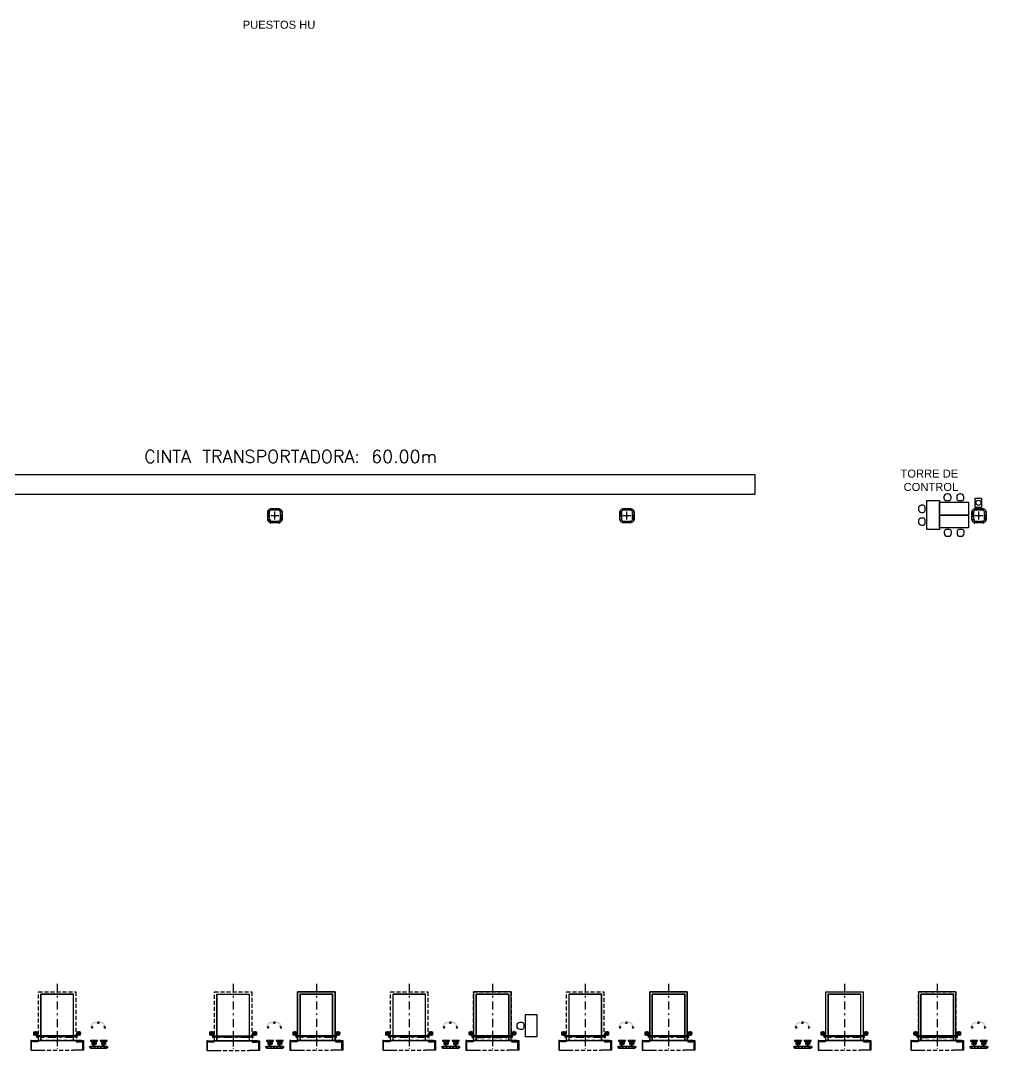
# Model space of a CAD drawing. Header units: millimetres. Extents: x 64 to 660, y 33 to 427.
# Drawn here: x 441.6 to 502.1, y 281.4 to 345.7 of the extents above; entities that cross this region are included whole.
import ezdxf

# ---------------------------------------------------------------- set-up
doc = ezdxf.new("R2010")
doc.units = ezdxf.units.MM
for name, pattern in [('CENTER2', [1.125, 0.75, -0.125, 0.125, -0.125]), ('CONTIN', [0]), ('DASHDOT', [1, 0.5, -0.25, 0, -0.25]), ('HIDDEN', [0.375, 0.25, -0.125]), ('PL-EE01-PR-BaseN1-2-r7$0$DASHDOT', [1, 0.5, -0.25, 0, -0.25])]:
    doc.linetypes.add(name, pattern=pattern)
for name, color, linetype in [('-GNBA-IS-PLUV', 40, 'Continuous'), ('A-CARP-DEFENSAS', 37, 'Continuous'), ('A-EJES', 1, 'CENTER2'), ('A-ESTR-MET', 7, 'Continuous'), ('A-PISO-HT', 251, 'Continuous'), ('A-VARIOS', 7, 'CONTIN'), ('Equipamientos OCASA', 10, 'Continuous')]:
    doc.layers.add(name, color=color, linetype=linetype)
doc.layers.add('_Líneas medias_', color=250, linetype='Continuous', lineweight=30)
doc.layers.get('-GNBA-IS-PLUV').off()
doc.styles.get("Standard").update_dxf_attribs({"font": 'txt.shx'})

# ---------------------------------------------------------------- blocks, each defined once
blk = doc.blocks.new('DOCK-T1-204x290-01-PL')
at = {"color": 253, "linetype": 'DASHDOT'}
for p, q in [((0, -1.02), (0, 1.02)), ((-3.35, 0), (0.5, 0))]:
    blk.add_line(p, q, dxfattribs=at)
at = {"color": 37, "linetype": 'ByBlock'}
blk.add_line((0.2, -1.02), (0.2, 1.02), dxfattribs=at)
at = {"color": 0, "linetype": 'ByBlock'}
blk.add_lwpolyline([(0.2, 1.17), (-2.85, 1.17), (-2.85, -1.17), (0.2, -1.17), (0.2, -1.02), (-2.7, -1.02), (-2.7, 1.02), (0.2, 1.02)], close=True, dxfattribs=at)
blk = doc.blocks.new('DEFENSA-03-PUNTUAL-PL')
blk.add_hatch(color=253).paths.add_polyline_path([(0.1, 0.1), (0.1, -0.1), (-0.1, -0.1), (-0.1, 0.1)])
at = {"true_color": 0xf3e03b}
h = blk.add_hatch(color=53, dxfattribs=at)
h.dxf.hatch_style = 1
edge = h.paths.add_edge_path()
edge.add_arc((0, 0), 0.05, 0, 360)
at = {"linetype": 'HIDDEN', "ltscale": 0.2}
for p, q in [((-0.15, 0), (0.15, 0)), ((0, -0.15), (0, 0.15))]:
    blk.add_line(p, q, dxfattribs=at)
blk.add_lwpolyline([(0.1, 0.1), (0.1, -0.1), (-0.1, -0.1), (-0.1, 0.1)], close=True)
for centre, radius in [((-0.075, 0.075), 0.0104), ((0, 0), 0.05), ((0.075, 0.075), 0.0104), ((-0.075, -0.075), 0.0104), ((0.075, -0.075), 0.0104)]:
    blk.add_circle(centre, radius)
blk = doc.blocks.new('P-260-CON-ABRIGO-02-PL')
for p, q in [((0, 1.6), (0, -1.6)), ((0.6, 1.6), (0.6, 1)), ((-0.296828, -1.2), (-0.296828, 1.20002)), ((-0.251828, 1.20002), (-0.251828, -1.2)), ((0.6, -1.6), (0.6, -1))]:
    blk.add_line(p, q)
at = {"linetype": 'HIDDEN'}
blk.add_line((0.6, 1), (0.6, -1), dxfattribs=at)
at = {"linetype": 'DASHDOT', "ltscale": 0.5}
blk.add_line((-0.5, 0), (0.5, 0), dxfattribs=at)
for points in [[(0, 1.65), (0.6, 1.65), (0.6, 1.6), (0, 1.6)], [(0, 1.52), (0, 1.2), (0.08, 1.2), (0.08, 1.52)], [(-0.2, 1.26), (-0.31, 1.26), (-0.31, 1.2), (-0.296828, 1.2), (-0.296828, 1.222302), (-0.251828, 1.222302), (-0.251828, 1.2), (-0.2, 1.2)], [(-0.2, -1.26), (-0.31, -1.26), (-0.31, -1.2), (-0.296828, -1.2), (-0.296828, -1.222302), (-0.251828, -1.222302), (-0.251828, -1.2), (-0.2, -1.2)], [(0, -1.52), (0, -1.2), (0.08, -1.2), (0.08, -1.52)], [(0, -1.65), (0.6, -1.65), (0.6, -1.6), (0, -1.6)]]:
    blk.add_lwpolyline(points, close=True)
for points in [[(-0.296828, -1.03), (-2.9, -1.03), (-2.9, 1.03), (-0.296828, 1.03)], [(-0.296828, -1.02), (-2.89, -1.02), (-2.89, 1.02), (-0.296828, 1.02)], [(-0.251828, 1.03), (0, 1.03), (0, -1.03), (-0.251828, -1.03)], [(-0.251828, 1.02), (-0.01, 1.02), (-0.01, -1.02), (-0.251828, -1.02)]]:
    blk.add_lwpolyline(points)
blk = doc.blocks.new('*U95')
at = {"true_color": 0xf3e03b}
h = blk.add_hatch(color=53, dxfattribs=at)
h.dxf.hatch_style = 1
edge = h.paths.add_edge_path()
edge.add_line((1, 0.05), (0, 0.05))
edge.add_arc((0, 0), 0.05, 90, 270)
edge.add_line((0, -0.05), (1, -0.05))
edge.add_arc((1, 0), 0.05, 270, 450)
at = {"color": 253, "linetype": 'DASHDOT', "ltscale": 0.2}
for p, q in [((1.1, 0), (-0.1, 0)), ((0, 0.1), (0, -0.1)), ((1, 0.1), (1, -0.1))]:
    blk.add_line(p, q, dxfattribs=at)
blk.add_lwpolyline([(1, 0.05), (0, 0.05, 1), (0, -0.05), (1, -0.05, 1), (1, 0.05)], format="xyb")
at = {"color": 251, "linetype": 'HIDDEN', "ltscale": 0.1}
for centre in [(0, 0), (1, 0)]:
    blk.add_circle(centre, 0.05, dxfattribs=at)
blk = doc.blocks.new('Sección caño Ostrillón ø152')
at = {"layer": 'A-PISO-HT', "linetype": 'ByBlock', "true_color": 0xffffff}
h = blk.add_hatch(color=7, dxfattribs=at)
h.dxf.hatch_style = 1
h.paths.add_polyline_path([(0, 76, 0.414214), (-76, 0), (0, 0)])
h.paths.add_polyline_path([(0, 76), (0, 0), (76, 0, 0.414214)])
h.paths.add_polyline_path([(76, 0), (0, 0), (0, -76, 0.414214)])
h.paths.add_polyline_path([(0, 0), (-76, 0, 0.414214), (0, -76)])
blk = doc.blocks.new('Grampa omega')
at = {"true_color": 0x000000}
h = blk.add_hatch(color=18, dxfattribs=at)
h.dxf.hatch_style = 1
h.paths.add_polyline_path([(-105, 2), (-100, 2), (-100, 0), (-105, 0)])
h.paths.add_polyline_path([(-100, 2), (-95, 2), (-95, 0), (-100, 0)])
h = blk.add_hatch(color=18, dxfattribs=at)
h.dxf.hatch_style = 1
h.paths.add_polyline_path([(105, 2), (100, 2), (100, 0), (105, 0)])
h.paths.add_polyline_path([(100, 2), (95, 2), (95, 0), (100, 0)])
h = blk.add_hatch(color=18, dxfattribs=at)
h.dxf.hatch_style = 1
h.paths.add_polyline_path([(95, 2), (100, 2), (100, 0), (95, 0)])
h.paths.add_polyline_path([(100, 2), (105, 2), (105, 0), (100, 0)])
at = {"color": 18, "true_color": 0x000000}
for p, q in [((-105, 2), (-105, 0)), ((-95, 2), (-95, 0)), ((95, 2), (95, 0)), ((95, 2), (95, 0)), ((105, 2), (105, 0)), ((105, 2), (105, 0))]:
    blk.add_line(p, q, dxfattribs=at)
blk.add_lwpolyline([(111, 2), (86, 2, -0.397276), (83, 5, 0.943456), (-83, 5, -0.397276), (-86, 2), (-111, 2), (-111, 0), (-86, 0, 0.397276), (-81, 5, -0.943456), (81, 5, 0.397276), (86, 0), (111, 0)], format="xyb", close=True, dxfattribs=at)
at = {"layer": 'A-EJES', "color": 18, "true_color": 0x000000}
for p, q in [((-100, 8), (-100, -5)), ((100, 8), (100, -5)), ((100, 8), (100, -5))]:
    blk.add_line(p, q, dxfattribs=at)
blk = doc.blocks.new('A$C9df5349c')
at = {"layer": 'A-VARIOS', "true_color": 0x000000}
h = blk.add_hatch(color=18, dxfattribs=at)
h.dxf.hatch_style = 1
h.paths.add_polyline_path([(-0.4, 0), (-0.404, 0), (-0.404, -0.003), (-0.4, -0.003)])
h.paths.add_polyline_path([(-0.396, 0), (-0.4, 0), (-0.4, -0.003), (-0.396, -0.003)])
h = blk.add_hatch(color=18, dxfattribs=at)
h.dxf.hatch_style = 1
h.paths.add_polyline_path([(-0.15, 0), (-0.154, 0), (-0.154, -0.003), (-0.15, -0.003)])
h.paths.add_polyline_path([(-0.146, 0), (-0.15, 0), (-0.15, -0.003), (-0.146, -0.003)])
h = blk.add_hatch(color=18, dxfattribs=at)
h.dxf.hatch_style = 1
h.paths.add_polyline_path([(0.109, 0), (0.105, 0), (0.105, -0.003), (0.109, -0.003)])
h.paths.add_polyline_path([(0.113, 0), (0.109, 0), (0.109, -0.003), (0.113, -0.003)])
h = blk.add_hatch(color=18, dxfattribs=at)
h.dxf.hatch_style = 1
h.paths.add_polyline_path([(0.359, 0), (0.355, 0), (0.355, -0.003), (0.359, -0.003)])
h.paths.add_polyline_path([(0.363, 0), (0.359, 0), (0.359, -0.003), (0.363, -0.003)])
at = {"layer": 'A-ESTR-MET', "color": 18, "true_color": 0x000000}
for p, q in [((-0.521, -0.003), (-0.083, -0.003)), ((-0.393, -0.215), (-0.393, -0.044)), ((-0.207, -0.215), (-0.207, -0.044)), ((0.083, -0.003), (0.521, -0.003)), ((0.207, -0.215), (0.207, -0.044)), ((0.393, -0.215), (0.393, -0.044))]:
    blk.add_line(p, q, dxfattribs=at)
for points in [[(-0.521, -0.044), (-0.083, -0.044), (-0.083, 0), (-0.521, 0)], [(0.083, -0.044), (0.521, -0.044), (0.521, 0), (0.083, 0)]]:
    blk.add_lwpolyline(points, close=True, dxfattribs=at)
for points in [[(-0.434, -0.044), (-0.434, -0.215), (-0.39, -0.215), (-0.39, -0.044)], [(-0.166, -0.044), (-0.166, -0.215), (-0.21, -0.215), (-0.21, -0.044)], [(0.166, -0.044), (0.166, -0.215), (0.21, -0.215), (0.21, -0.044)], [(0.434, -0.044), (0.434, -0.215), (0.39, -0.215), (0.39, -0.044)]]:
    blk.add_lwpolyline(points, dxfattribs=at)
at = {"layer": 'A-VARIOS', "color": 18, "true_color": 0x000000}
for p, q in [((-0.404, -0.003), (-0.404, 0)), ((-0.4, -0.013), (-0.4, 0.01)), ((-0.396, -0.003), (-0.396, 0)), ((-0.154, -0.003), (-0.154, 0)), ((-0.15, -0.013), (-0.15, 0.01)), ((-0.146, -0.003), (-0.146, 0)), ((0.105, -0.003), (0.105, 0)), ((0.109, -0.013), (0.109, 0.01)), ((0.113, -0.003), (0.113, 0)), ((0.355, -0.003), (0.355, 0)), ((0.359, -0.013), (0.359, 0.01)), ((0.363, -0.003), (0.363, 0)), ((-0.406, -0.189), (-0.394, -0.189)), ((-0.405, -0.204), (-0.395, -0.204)), ((-0.395, -0.204), (-0.405, -0.204)), ((-0.405, -0.211), (-0.395, -0.211)), ((-0.395, -0.211), (-0.405, -0.211)), ((-0.404, -0.19), (-0.404, -0.194)), ((-0.404, -0.194), (-0.404, -0.198)), ((-0.404, -0.205), (-0.404, -0.21)), ((-0.404, -0.205), (-0.404, -0.21)), ((-0.404, -0.219), (-0.396, -0.219)), ((-0.403, -0.194), (-0.403, -0.22)), ((-0.4, -0.188), (-0.4, -0.224)), ((-0.4, -0.191), (-0.4, -0.227)), ((-0.397, -0.194), (-0.397, -0.22)), ((-0.396, -0.19), (-0.396, -0.194)), ((-0.396, -0.194), (-0.396, -0.198)), ((-0.396, -0.205), (-0.396, -0.21)), ((-0.396, -0.205), (-0.396, -0.21)), ((-0.206, -0.189), (-0.194, -0.189)), ((-0.205, -0.194), (-0.205, -0.198)), ((-0.205, -0.204), (-0.195, -0.204)), ((-0.205, -0.211), (-0.195, -0.211)), ((-0.204, -0.19), (-0.204, -0.194)), ((-0.204, -0.205), (-0.204, -0.21)), ((-0.204, -0.219), (-0.196, -0.219)), ((-0.203, -0.194), (-0.203, -0.22)), ((-0.2, -0.188), (-0.2, -0.224)), ((-0.2, -0.189), (-0.2, -0.203)), ((-0.197, -0.194), (-0.197, -0.22)), ((-0.196, -0.19), (-0.196, -0.194)), ((-0.196, -0.205), (-0.196, -0.21)), ((0.194, -0.189), (0.206, -0.189)), ((0.195, -0.204), (0.205, -0.204)), ((0.205, -0.204), (0.195, -0.204)), ((0.195, -0.211), (0.205, -0.211)), ((0.205, -0.211), (0.195, -0.211)), ((0.196, -0.19), (0.196, -0.194)), ((0.196, -0.194), (0.196, -0.198)), ((0.196, -0.205), (0.196, -0.21)), ((0.196, -0.205), (0.196, -0.21)), ((0.196, -0.219), (0.204, -0.219)), ((0.197, -0.194), (0.197, -0.22)), ((0.2, -0.188), (0.2, -0.224)), ((0.2, -0.191), (0.2, -0.227)), ((0.203, -0.194), (0.203, -0.22)), ((0.204, -0.19), (0.204, -0.194)), ((0.204, -0.194), (0.204, -0.198)), ((0.204, -0.205), (0.204, -0.21)), ((0.204, -0.205), (0.204, -0.21)), ((0.394, -0.189), (0.406, -0.189)), ((0.395, -0.204), (0.405, -0.204)), ((0.395, -0.211), (0.405, -0.211)), ((0.396, -0.19), (0.396, -0.194)), ((0.396, -0.205), (0.396, -0.21)), ((0.396, -0.219), (0.404, -0.219)), ((0.397, -0.194), (0.397, -0.22)), ((0.4, -0.188), (0.4, -0.224)), ((0.4, -0.189), (0.4, -0.203)), ((0.403, -0.194), (0.403, -0.22)), ((0.404, -0.19), (0.404, -0.194)), ((0.404, -0.205), (0.404, -0.21))]:
    blk.add_line(p, q, dxfattribs=at)
for points in [[(-0.392, -0.19), (-0.392, -0.194), (-0.408, -0.194), (-0.408, -0.19, -0.535897), (-0.404, -0.19, -0.269335), (-0.396, -0.19, -0.535897)], [(-0.393, -0.21, -0.535897), (-0.396, -0.21, -0.269335), (-0.404, -0.21, -0.535897), (-0.407, -0.21), (-0.407, -0.205, -0.535897), (-0.404, -0.205, -0.269335), (-0.396, -0.205, -0.535897), (-0.393, -0.205)], [(-0.407, -0.21, 0.535897), (-0.404, -0.21, 0.269335), (-0.396, -0.21, 0.535897), (-0.393, -0.21), (-0.393, -0.205, 0.535897), (-0.396, -0.205, 0.269335), (-0.404, -0.205, 0.535897), (-0.407, -0.205)], [(-0.192, -0.19), (-0.192, -0.194), (-0.208, -0.194), (-0.208, -0.19, -0.535897), (-0.204, -0.19, -0.269335), (-0.196, -0.19, -0.535897)], [(-0.193, -0.21, -0.535897), (-0.196, -0.21, -0.269335), (-0.204, -0.21, -0.535897), (-0.207, -0.21), (-0.207, -0.205, -0.535897), (-0.204, -0.205, -0.269335), (-0.196, -0.205, -0.535897), (-0.193, -0.205)], [(0.208, -0.19), (0.208, -0.194), (0.192, -0.194), (0.192, -0.19, -0.535897), (0.196, -0.19, -0.269335), (0.204, -0.19, -0.535897)], [(0.207, -0.21, -0.535897), (0.204, -0.21, -0.269335), (0.196, -0.21, -0.535897), (0.193, -0.21), (0.193, -0.205, -0.535897), (0.196, -0.205, -0.269335), (0.204, -0.205, -0.535897), (0.207, -0.205)], [(0.193, -0.21, 0.535897), (0.196, -0.21, 0.269335), (0.204, -0.21, 0.535897), (0.207, -0.21), (0.207, -0.205, 0.535897), (0.204, -0.205, 0.269335), (0.196, -0.205, 0.535897), (0.193, -0.205)], [(0.408, -0.19), (0.408, -0.194), (0.392, -0.194), (0.392, -0.19, -0.535897), (0.396, -0.19, -0.269335), (0.404, -0.19, -0.535897)], [(0.407, -0.21, -0.535897), (0.404, -0.21, -0.269335), (0.396, -0.21, -0.535897), (0.393, -0.21), (0.393, -0.205, -0.535897), (0.396, -0.205, -0.269335), (0.404, -0.205, -0.535897), (0.407, -0.205)]]:
    blk.add_lwpolyline(points, format="xyb", close=True, dxfattribs=at)
for points in [[(-0.393, -0.204), (-0.407, -0.204), (-0.407, -0.203), (-0.393, -0.203)], [(-0.407, -0.204), (-0.393, -0.204), (-0.393, -0.203), (-0.407, -0.203)], [(-0.193, -0.204), (-0.207, -0.204), (-0.207, -0.203), (-0.193, -0.203)], [(0.207, -0.204), (0.193, -0.204), (0.193, -0.203), (0.207, -0.203)], [(0.193, -0.204), (0.207, -0.204), (0.207, -0.203), (0.193, -0.203)], [(0.407, -0.204), (0.393, -0.204), (0.393, -0.203), (0.407, -0.203)]]:
    blk.add_lwpolyline(points, close=True, dxfattribs=at)
for points in [[(-0.404, -0.194), (-0.404, -0.219), (-0.403, -0.22), (-0.397, -0.22), (-0.396, -0.219), (-0.396, -0.194)], [(-0.204, -0.194), (-0.204, -0.219), (-0.203, -0.22), (-0.197, -0.22), (-0.196, -0.219), (-0.196, -0.194)], [(0.196, -0.194), (0.196, -0.219), (0.197, -0.22), (0.203, -0.22), (0.204, -0.219), (0.204, -0.194)], [(0.396, -0.194), (0.396, -0.219), (0.397, -0.22), (0.403, -0.22), (0.404, -0.219), (0.404, -0.194)]]:
    blk.add_lwpolyline(points, dxfattribs=at)
at = {"layer": '-GNBA-IS-PLUV', "color": 1, "xscale": 0.001, "yscale": 0.001, "zscale": 0.001, "rotation": 90}
for p in [(-0.3, -0.2), (0.3, -0.2)]:
    blk.add_blockref('Sección caño Ostrillón ø152', p, dxfattribs=at)
at = {"layer": 'A-ESTR-MET', "xscale": 0.001, "yscale": 0.001, "zscale": 0.001}
for p in [(-0.3, -0.2), (0.3, -0.2)]:
    blk.add_blockref('Grampa omega', p, dxfattribs=at)
at = {"layer": 'A-ESTR-MET', "xscale": -0.001, "yscale": 0.001, "zscale": 0.001, "rotation": 180}
for p in [(-0.3, -0.2), (0.3, -0.2)]:
    blk.add_blockref('Grampa omega', p, dxfattribs=at)

msp = doc.modelspace()

# ---------------------------------------------------------------- hatches: boundary and pattern name
h = msp.add_hatch(color=41)
h.dxf.hatch_style = 1
edge = h.paths.add_edge_path()
edge.add_line((446.826, 282.751), (446.826, 282.926))
edge.add_arc((446.676, 282.926), 0.15, 0, 90)
edge.add_line((446.676, 283.076), (446.276, 283.076))
edge.add_arc((446.276, 282.926), 0.15, 90, 180)
edge.add_line((446.126, 282.926), (446.126, 282.751))
edge.add_line((446.126, 282.751), (446.026, 282.751))
edge.add_line((446.026, 282.751), (446.026, 282.926))
edge.add_arc((446.276, 282.926), 0.25, 90, 180, ccw=False)
edge.add_line((446.276, 283.176), (446.676, 283.176))
edge.add_arc((446.676, 282.926), 0.25, 0, 90, ccw=False)
edge.add_line((446.926, 282.926), (446.926, 282.751))
edge.add_line((446.926, 282.751), (446.826, 282.751))
h = msp.add_hatch(color=41)
h.dxf.hatch_style = 1
edge = h.paths.add_edge_path()
edge.add_line((457.826, 282.751), (457.826, 282.926))
edge.add_arc((457.676, 282.926), 0.15, 0, 90)
edge.add_line((457.676, 283.076), (457.276, 283.076))
edge.add_arc((457.276, 282.926), 0.15, 90, 180)
edge.add_line((457.126, 282.926), (457.126, 282.751))
edge.add_line((457.126, 282.751), (457.026, 282.751))
edge.add_line((457.026, 282.751), (457.026, 282.926))
edge.add_arc((457.276, 282.926), 0.25, 90, 180, ccw=False)
edge.add_line((457.276, 283.176), (457.676, 283.176))
edge.add_arc((457.676, 282.926), 0.25, 0, 90, ccw=False)
edge.add_line((457.926, 282.926), (457.926, 282.751))
edge.add_line((457.926, 282.751), (457.826, 282.751))
h = msp.add_hatch(color=41)
h.dxf.hatch_style = 1
edge = h.paths.add_edge_path()
edge.add_line((468.826, 282.751), (468.826, 282.926))
edge.add_arc((468.676, 282.926), 0.15, 0, 90)
edge.add_line((468.676, 283.076), (468.276, 283.076))
edge.add_arc((468.276, 282.926), 0.15, 90, 180)
edge.add_line((468.126, 282.926), (468.126, 282.751))
edge.add_line((468.126, 282.751), (468.026, 282.751))
edge.add_line((468.026, 282.751), (468.026, 282.926))
edge.add_arc((468.276, 282.926), 0.25, 90, 180, ccw=False)
edge.add_line((468.276, 283.176), (468.676, 283.176))
edge.add_arc((468.676, 282.926), 0.25, 0, 90, ccw=False)
edge.add_line((468.926, 282.926), (468.926, 282.751))
edge.add_line((468.926, 282.751), (468.826, 282.751))
h = msp.add_hatch(color=41)
h.dxf.hatch_style = 1
edge = h.paths.add_edge_path()
edge.add_line((479.826, 282.751), (479.826, 282.926))
edge.add_arc((479.676, 282.926), 0.15, 0, 90)
edge.add_line((479.676, 283.076), (479.276, 283.076))
edge.add_arc((479.276, 282.926), 0.15, 90, 180)
edge.add_line((479.126, 282.926), (479.126, 282.751))
edge.add_line((479.126, 282.751), (479.026, 282.751))
edge.add_line((479.026, 282.751), (479.026, 282.926))
edge.add_arc((479.276, 282.926), 0.25, 90, 180, ccw=False)
edge.add_line((479.276, 283.176), (479.676, 283.176))
edge.add_arc((479.676, 282.926), 0.25, 0, 90, ccw=False)
edge.add_line((479.926, 282.926), (479.926, 282.751))
edge.add_line((479.926, 282.751), (479.826, 282.751))
h = msp.add_hatch(color=41)
h.dxf.hatch_style = 1
edge = h.paths.add_edge_path()
edge.add_line((490.826, 282.751), (490.826, 282.926))
edge.add_arc((490.676, 282.926), 0.15, 0, 90)
edge.add_line((490.676, 283.076), (490.276, 283.076))
edge.add_arc((490.276, 282.926), 0.15, 90, 180)
edge.add_line((490.126, 282.926), (490.126, 282.751))
edge.add_line((490.126, 282.751), (490.026, 282.751))
edge.add_line((490.026, 282.751), (490.026, 282.926))
edge.add_arc((490.276, 282.926), 0.25, 90, 180, ccw=False)
edge.add_line((490.276, 283.176), (490.676, 283.176))
edge.add_arc((490.676, 282.926), 0.25, 0, 90, ccw=False)
edge.add_line((490.926, 282.926), (490.926, 282.751))
edge.add_line((490.926, 282.751), (490.826, 282.751))
h = msp.add_hatch(color=41)
h.dxf.hatch_style = 1
edge = h.paths.add_edge_path()
edge.add_line((501.826, 282.751), (501.826, 282.926))
edge.add_arc((501.676, 282.926), 0.15, 0, 90)
edge.add_line((501.676, 283.076), (501.276, 283.076))
edge.add_arc((501.276, 282.926), 0.15, 90, 180)
edge.add_line((501.126, 282.926), (501.126, 282.751))
edge.add_line((501.126, 282.751), (501.026, 282.751))
edge.add_line((501.026, 282.751), (501.026, 282.926))
edge.add_arc((501.276, 282.926), 0.25, 90, 180, ccw=False)
edge.add_line((501.276, 283.176), (501.676, 283.176))
edge.add_arc((501.676, 282.926), 0.25, 0, 90, ccw=False)
edge.add_line((501.926, 282.926), (501.926, 282.751))
edge.add_line((501.926, 282.751), (501.826, 282.751))
h = msp.add_hatch(color=41)
h.dxf.hatch_style = 1
edge = h.paths.add_edge_path()
edge.add_line((446.973, 281.633), (445.973, 281.633))
edge.add_arc((445.973, 281.583), 0.05, 90, 270)
edge.add_line((445.973, 281.533), (446.973, 281.533))
edge.add_arc((446.973, 281.583), 0.05, 270, 450)
h = msp.add_hatch(color=41)
h.dxf.hatch_style = 1
edge = h.paths.add_edge_path()
edge.add_line((457.973, 281.633), (456.973, 281.633))
edge.add_arc((456.973, 281.583), 0.05, 90, 270)
edge.add_line((456.973, 281.533), (457.973, 281.533))
edge.add_arc((457.973, 281.583), 0.05, 270, 450)
h = msp.add_hatch(color=41)
h.dxf.hatch_style = 1
edge = h.paths.add_edge_path()
edge.add_line((468.973, 281.631), (467.973, 281.631))
edge.add_arc((467.973, 281.581), 0.05, 90, 270)
edge.add_line((467.973, 281.531), (468.973, 281.531))
edge.add_arc((468.973, 281.581), 0.05, 270, 450)
h = msp.add_hatch(color=41)
h.dxf.hatch_style = 1
edge = h.paths.add_edge_path()
edge.add_line((479.973, 281.632), (478.973, 281.632))
edge.add_arc((478.973, 281.582), 0.05, 90, 270)
edge.add_line((478.973, 281.532), (479.973, 281.532))
edge.add_arc((479.973, 281.582), 0.05, 270, 450)
h = msp.add_hatch(color=41)
h.dxf.hatch_style = 1
edge = h.paths.add_edge_path()
edge.add_line((490.973, 281.632), (489.973, 281.632))
edge.add_arc((489.973, 281.582), 0.05, 90, 270)
edge.add_line((489.973, 281.532), (490.973, 281.532))
edge.add_arc((490.973, 281.582), 0.05, 270, 450)
h = msp.add_hatch(color=41)
h.dxf.hatch_style = 1
edge = h.paths.add_edge_path()
edge.add_line((501.973, 281.633), (500.973, 281.633))
edge.add_arc((500.973, 281.583), 0.05, 90, 270)
edge.add_line((500.973, 281.533), (501.973, 281.533))
edge.add_arc((501.973, 281.583), 0.05, 270, 450)

# ---------------------------------------------------------------- linework, layer by layer
at = {"color": 253}
for p, q in [((457.263, 314.804), (457.763, 314.804)), ((457.513, 314.554), (457.513, 315.054)), ((479.263, 314.804), (479.763, 314.804)), ((479.513, 314.554), (479.513, 315.054)), ((501.263, 314.804), (501.763, 314.804)), ((501.513, 314.554), (501.513, 315.054))]:
    msp.add_line(p, q, dxfattribs=at)
at = {"color": 253, "linetype": 'DASHDOT', "ltscale": 0.2}
for p, q in [((457.572, 314.801), (457.472, 314.801)), ((457.472, 314.801), (457.572, 314.801)), ((457.522, 314.751), (457.522, 314.851)), ((457.522, 314.851), (457.522, 314.751)), ((479.572, 314.801), (479.472, 314.801)), ((479.472, 314.801), (479.572, 314.801)), ((479.522, 314.751), (479.522, 314.851)), ((479.522, 314.851), (479.522, 314.751)), ((501.572, 314.801), (501.472, 314.801)), ((501.472, 314.801), (501.572, 314.801)), ((501.522, 314.751), (501.522, 314.851)), ((501.522, 314.851), (501.522, 314.751))]:
    msp.add_line(p, q, dxfattribs=at)
at = {"color": 253, "linetype": 'PL-EE01-PR-BaseN1-2-r7$0$DASHDOT'}
for p, q in [((471.113, 285.551), (471.113, 281.701)), ((493.113, 285.551), (493.113, 281.701)), ((498.913, 285.551), (498.913, 281.701)), ((470.093, 282.201), (472.133, 282.201)), ((494.133, 282.201), (492.093, 282.201)), ((497.893, 282.201), (499.933, 282.201))]:
    msp.add_line(p, q, dxfattribs=at)
at = {"color": 37, "linetype": 'ByBlock'}
for p, q in [((470.093, 282.001), (472.133, 282.001)), ((494.133, 282.001), (492.093, 282.001)), ((497.893, 282.001), (499.933, 282.001))]:
    msp.add_line(p, q, dxfattribs=at)
for points in [[(457.497, 315.151), (457.322, 315.151, 0.414214), (457.172, 315.001), (457.172, 314.601, 0.414214), (457.322, 314.451), (457.497, 314.451), (457.497, 314.351), (457.322, 314.351, -0.414214), (457.072, 314.601), (457.072, 315.001, -0.414214), (457.322, 315.251), (457.497, 315.251)], [(457.547, 314.451), (457.722, 314.451, 0.414214), (457.872, 314.601), (457.872, 315.001, 0.414214), (457.722, 315.151), (457.547, 315.151), (457.547, 315.251), (457.722, 315.251, -0.414214), (457.972, 315.001), (457.972, 314.601, -0.414214), (457.722, 314.351), (457.547, 314.351)], [(479.497, 315.151), (479.322, 315.151, 0.414214), (479.172, 315.001), (479.172, 314.601, 0.414214), (479.322, 314.451), (479.497, 314.451), (479.497, 314.351), (479.322, 314.351, -0.414214), (479.072, 314.601), (479.072, 315.001, -0.414214), (479.322, 315.251), (479.497, 315.251)], [(479.547, 314.451), (479.722, 314.451, 0.414214), (479.872, 314.601), (479.872, 315.001, 0.414214), (479.722, 315.151), (479.547, 315.151), (479.547, 315.251), (479.722, 315.251, -0.414214), (479.972, 315.001), (479.972, 314.601, -0.414214), (479.722, 314.351), (479.547, 314.351)], [(501.497, 315.151), (501.322, 315.151, 0.414214), (501.172, 315.001), (501.172, 314.601, 0.414214), (501.322, 314.451), (501.497, 314.451), (501.497, 314.351), (501.322, 314.351, -0.414214), (501.072, 314.601), (501.072, 315.001, -0.414214), (501.322, 315.251), (501.497, 315.251)], [(501.547, 314.451), (501.722, 314.451, 0.414214), (501.872, 314.601), (501.872, 315.001, 0.414214), (501.722, 315.151), (501.547, 315.151), (501.547, 315.251), (501.722, 315.251, -0.414214), (501.972, 315.001), (501.972, 314.601, -0.414214), (501.722, 314.351), (501.547, 314.351)]]:
    msp.add_lwpolyline(points, format="xyb", close=True)
at = {"color": 253, "linetype": 'DASHDOT', "ltscale": 0.2}
for points in [[(457.522, 315.201), (457.322, 315.201, 0.414214), (457.122, 315.001), (457.122, 314.601, 0.414214), (457.322, 314.401), (457.522, 314.401)], [(457.522, 314.401), (457.722, 314.401, 0.414214), (457.922, 314.601), (457.922, 315.001, 0.414214), (457.722, 315.201), (457.522, 315.201)], [(479.522, 315.201), (479.322, 315.201, 0.414214), (479.122, 315.001), (479.122, 314.601, 0.414214), (479.322, 314.401), (479.522, 314.401)], [(479.522, 314.401), (479.722, 314.401, 0.414214), (479.922, 314.601), (479.922, 315.001, 0.414214), (479.722, 315.201), (479.522, 315.201)], [(501.522, 315.201), (501.322, 315.201, 0.414214), (501.122, 315.001), (501.122, 314.601, 0.414214), (501.322, 314.401), (501.522, 314.401)], [(501.522, 314.401), (501.722, 314.401, 0.414214), (501.922, 314.601), (501.922, 315.001, 0.414214), (501.722, 315.201), (501.522, 315.201)]]:
    msp.add_lwpolyline(points, format="xyb", dxfattribs=at)
at = {"color": 250, "ltscale": 0.15}
for points in [[(457.223, 314.536), (457.253, 314.536), (457.253, 314.533), (457.226, 314.533), (457.226, 314.506), (457.223, 314.506), (457.223, 314.536)], [(457.223, 314.336), (457.253, 314.336), (457.253, 314.339), (457.226, 314.339), (457.226, 314.366), (457.223, 314.366), (457.223, 314.336)], [(457.803, 314.336), (457.773, 314.336), (457.773, 314.339), (457.8, 314.339), (457.8, 314.366), (457.803, 314.366), (457.803, 314.336)], [(501.223, 314.536), (501.253, 314.536), (501.253, 314.533), (501.226, 314.533), (501.226, 314.506), (501.223, 314.506), (501.223, 314.536)], [(501.223, 314.336), (501.253, 314.336), (501.253, 314.339), (501.226, 314.339), (501.226, 314.366), (501.223, 314.366), (501.223, 314.336)], [(501.803, 314.336), (501.773, 314.336), (501.773, 314.339), (501.8, 314.339), (501.8, 314.366), (501.803, 314.366), (501.803, 314.336)]]:
    msp.add_lwpolyline(points, dxfattribs=at)
at = {"color": 0, "linetype": 'ByBlock'}
for points in [[(472.283, 282.001), (472.283, 285.051), (469.943, 285.051), (469.943, 282.001), (470.093, 282.001), (470.093, 284.901), (472.133, 284.901), (472.133, 282.001)], [(491.943, 282.001), (491.943, 285.051), (494.283, 285.051), (494.283, 282.001), (494.133, 282.001), (494.133, 284.901), (492.093, 284.901), (492.093, 282.001)], [(500.083, 282.001), (500.083, 285.051), (497.743, 285.051), (497.743, 282.001), (497.893, 282.001), (497.893, 284.901), (499.933, 284.901), (499.933, 282.001)]]:
    msp.add_lwpolyline(points, close=True, dxfattribs=at)
at = {"color": 251, "linetype": 'HIDDEN', "ltscale": 0.1}
for centre in [(457.122, 314.801), (457.422, 315.201), (457.622, 315.201), (457.922, 314.801), (479.122, 314.801), (479.422, 315.201), (479.622, 315.201), (479.885, 314.801), (479.922, 314.801), (501.122, 314.801), (501.422, 315.201), (501.622, 315.201), (501.922, 314.801), (457.385, 314.401), (457.422, 314.401), (457.585, 314.401), (457.622, 314.401), (479.422, 314.401), (479.622, 314.401), (501.385, 314.401), (501.422, 314.401), (501.585, 314.401), (501.622, 314.401), (446.476, 283.126), (457.476, 283.126), (468.476, 283.126), (479.476, 283.126), (490.476, 283.126), (501.476, 283.126), (446.076, 282.826), (446.876, 282.826), (457.076, 282.826), (457.876, 282.826), (468.076, 282.826), (468.876, 282.826), (479.076, 282.826), (479.876, 282.826), (490.076, 282.826), (490.876, 282.826), (501.076, 282.826), (501.876, 282.826), (445.973, 281.583), (446.973, 281.583), (456.973, 281.583), (457.973, 281.583), (467.973, 281.581), (468.973, 281.581), (478.973, 281.582), (479.973, 281.582), (489.973, 281.582), (490.973, 281.582), (500.973, 281.583), (501.973, 281.583)]:
    msp.add_circle(centre, 0.05, dxfattribs=at)
at = {"layer": 'Equipamientos OCASA', "color": 252, "linetype": 'DASHDOT'}
for p, q in [((460.113, 285.553), (460.113, 281.703)), ((482.123, 285.553), (482.123, 281.703)), ((461.133, 282.203), (459.093, 282.203)), ((483.143, 282.203), (481.103, 282.203))]:
    msp.add_line(p, q, dxfattribs=at)
at = {"layer": 'Equipamientos OCASA', "color": 252, "linetype": 'ByBlock'}
for p, q in [((461.283, 285.051), (458.943, 285.051)), ((459.093, 284.901), (461.133, 284.901)), ((461.133, 284.901), (461.133, 282.001)), ((461.283, 282.001), (461.283, 285.051)), ((483.293, 285.051), (480.953, 285.051)), ((480.953, 285.051), (480.953, 282.001)), ((481.103, 282.001), (481.103, 284.901)), ((481.103, 284.901), (483.143, 284.901)), ((483.143, 284.901), (483.143, 282.001)), ((483.293, 282.001), (483.293, 285.051)), ((458.943, 282.001), (459.093, 282.001)), ((461.133, 282.003), (459.093, 282.003)), ((461.133, 282.001), (461.283, 282.001)), ((480.953, 282.001), (481.103, 282.001)), ((483.143, 282.003), (481.103, 282.003)), ((483.143, 282.001), (483.293, 282.001))]:
    msp.add_line(p, q, dxfattribs=at)
at = {"layer": 'Equipamientos OCASA', "color": 10, "linetype": 'ByBlock'}
for p, q in [((458.943, 285.051), (458.943, 282.001)), ((459.093, 282.001), (459.093, 284.901))]:
    msp.add_line(p, q, dxfattribs=at)
at = {"layer": 'Equipamientos OCASA', "color": 252, "linetype": 'DASHDOT', "ltscale": 0.5}
for p, q in [((460.113, 282.503), (460.113, 281.503)), ((482.123, 282.503), (482.123, 281.503))]:
    msp.add_line(p, q, dxfattribs=at)
at = {"layer": 'Equipamientos OCASA', "color": 252}
for p, q in [((458.513, 282.003), (461.713, 282.003)), ((461.313, 282.3), (458.913, 282.3)), ((458.913, 282.255), (461.313, 282.255)), ((480.523, 282.003), (483.723, 282.003)), ((483.323, 282.3), (480.923, 282.3)), ((480.923, 282.255), (483.323, 282.255)), ((458.513, 281.403), (459.113, 281.403)), ((461.713, 281.403), (461.113, 281.403)), ((480.523, 281.403), (481.123, 281.403)), ((483.723, 281.403), (483.123, 281.403))]:
    msp.add_line(p, q, dxfattribs=at)
at = {"layer": 'Equipamientos OCASA', "color": 252, "linetype": 'HIDDEN'}
for p, q in [((459.113, 281.403), (461.113, 281.403)), ((481.123, 281.403), (483.123, 281.403))]:
    msp.add_line(p, q, dxfattribs=at)
at = {"layer": 'Equipamientos OCASA', "color": 252}
for points in [[(487.542, 317.352), (427.542, 317.352), (427.542, 316.152), (487.542, 316.152)], [(499.064, 315.741), (499.064, 313.941), (498.264, 313.941), (498.264, 315.741)], [(500.864, 314.841), (499.064, 314.841), (499.064, 315.641), (500.864, 315.641)], [(501.286, 315.904), (501.686, 315.904), (501.686, 315.311), (501.286, 315.311)], [(499.064, 314.841), (500.864, 314.841), (500.864, 314.041), (499.064, 314.041)], [(473.187, 283.64), (473.887, 283.64), (473.887, 282.24), (473.187, 282.24)], [(458.463, 282.003), (458.463, 281.403), (458.513, 281.403), (458.513, 282.003)], [(458.593, 282.003), (458.913, 282.003), (458.913, 281.923), (458.593, 281.923)], [(458.853, 282.203), (458.853, 282.313), (458.913, 282.313), (458.913, 282.3), (458.891, 282.3), (458.891, 282.255), (458.913, 282.255), (458.913, 282.203)], [(461.373, 282.203), (461.373, 282.313), (461.313, 282.313), (461.313, 282.3), (461.335, 282.3), (461.335, 282.255), (461.313, 282.255), (461.313, 282.203)], [(461.633, 282.003), (461.313, 282.003), (461.313, 281.923), (461.633, 281.923)], [(461.763, 282.003), (461.763, 281.403), (461.713, 281.403), (461.713, 282.003)], [(480.473, 282.003), (480.473, 281.403), (480.523, 281.403), (480.523, 282.003)], [(480.603, 282.003), (480.923, 282.003), (480.923, 281.923), (480.603, 281.923)], [(480.863, 282.203), (480.863, 282.313), (480.923, 282.313), (480.923, 282.3), (480.9, 282.3), (480.9, 282.255), (480.923, 282.255), (480.923, 282.203)], [(483.383, 282.203), (483.383, 282.313), (483.323, 282.313), (483.323, 282.3), (483.345, 282.3), (483.345, 282.255), (483.323, 282.255), (483.323, 282.203)], [(483.643, 282.003), (483.323, 282.003), (483.323, 281.923), (483.643, 281.923)], [(483.773, 282.003), (483.773, 281.403), (483.723, 281.403), (483.723, 282.003)]]:
    msp.add_lwpolyline(points, close=True, dxfattribs=at)
for points in [[(499.329, 315.97), (499.329, 315.87, 0.414214), (499.449, 315.751), (499.659, 315.751, 0.414214), (499.779, 315.87), (499.779, 315.97, 0.414214), (499.579, 316.169), (499.529, 316.169, 0.414214)], [(499.329, 315.97), (499.329, 315.87, 0.414214), (499.449, 315.751), (499.659, 315.751, 0.414214), (499.779, 315.87), (499.779, 315.97, 0.414214), (499.579, 316.169), (499.529, 316.169, 0.414214)], [(500.129, 315.97), (500.129, 315.87, 0.414214), (500.249, 315.751), (500.459, 315.751, 0.414214), (500.579, 315.87), (500.579, 315.97, 0.414214), (500.379, 316.169), (500.329, 316.169, 0.414214)], [(500.129, 315.97), (500.129, 315.87, 0.414214), (500.249, 315.751), (500.459, 315.751, 0.414214), (500.579, 315.87), (500.579, 315.97, 0.414214), (500.379, 316.169), (500.329, 316.169, 0.414214)], [(497.935, 315.006), (498.035, 315.006, 0.414214), (498.154, 315.126), (498.154, 315.336, 0.414214), (498.035, 315.456), (497.935, 315.456, 0.414214), (497.736, 315.256), (497.736, 315.206, 0.414214)], [(497.935, 315.006), (498.035, 315.006, 0.414214), (498.154, 315.126), (498.154, 315.336, 0.414214), (498.035, 315.456), (497.935, 315.456, 0.414214), (497.736, 315.256), (497.736, 315.206, 0.414214)], [(497.935, 314.207), (498.035, 314.207, 0.414214), (498.154, 314.327), (498.154, 314.537, 0.414214), (498.035, 314.657), (497.935, 314.657, 0.414214), (497.736, 314.457), (497.736, 314.407, 0.414214)], [(497.935, 314.207), (498.035, 314.207, 0.414214), (498.154, 314.327), (498.154, 314.537, 0.414214), (498.035, 314.657), (497.935, 314.657, 0.414214), (497.736, 314.457), (497.736, 314.407, 0.414214)], [(499.799, 313.713), (499.799, 313.812, 0.414214), (499.679, 313.932), (499.469, 313.932, 0.414214), (499.349, 313.812), (499.349, 313.713, 0.414214), (499.549, 313.514), (499.599, 313.514, 0.414214)], [(499.799, 313.713), (499.799, 313.812, 0.414214), (499.679, 313.932), (499.469, 313.932, 0.414214), (499.349, 313.812), (499.349, 313.713, 0.414214), (499.549, 313.514), (499.599, 313.514, 0.414214)], [(500.598, 313.713), (500.598, 313.812, 0.414214), (500.478, 313.932), (500.268, 313.932, 0.414214), (500.148, 313.812), (500.148, 313.713, 0.414214), (500.348, 313.514), (500.398, 313.514, 0.414214)], [(500.598, 313.713), (500.598, 313.812, 0.414214), (500.478, 313.932), (500.268, 313.932, 0.414214), (500.148, 313.812), (500.148, 313.713, 0.414214), (500.348, 313.514), (500.398, 313.514, 0.414214)], [(472.852, 283.145), (472.951, 283.145, -0.414214), (473.071, 283.025), (473.071, 282.815, -0.414214), (472.951, 282.695), (472.852, 282.695, -0.414214), (472.652, 282.895), (472.652, 282.945, -0.414214)]]:
    msp.add_lwpolyline(points, format="xyb", close=True, dxfattribs=at)
at = {"layer": 'Equipamientos OCASA', "color": 252, "linetype": 'ByBlock'}
for points in [[(458.943, 282.003), (458.943, 285.053), (461.283, 285.053), (461.283, 282.003), (461.133, 282.003), (461.133, 284.903), (459.093, 284.903), (459.093, 282.003)], [(480.953, 282.003), (480.953, 285.053), (483.293, 285.053), (483.293, 282.003), (483.143, 282.003), (483.143, 284.903), (481.103, 284.903), (481.103, 282.003)]]:
    msp.add_lwpolyline(points, close=True, dxfattribs=at)
at = {"layer": 'Equipamientos OCASA', "color": 252}
for points in [[(461.143, 282.3), (461.143, 284.903), (459.083, 284.903), (459.083, 282.3)], [(461.133, 282.3), (461.133, 284.893), (459.093, 284.893), (459.093, 282.3)], [(483.153, 282.3), (483.153, 284.903), (481.093, 284.903), (481.093, 282.3)], [(483.143, 282.3), (483.143, 284.893), (481.103, 284.893), (481.103, 282.3)], [(459.093, 282.255), (459.093, 282.013), (461.133, 282.013), (461.133, 282.255)], [(481.093, 282.255), (481.093, 282.003), (483.153, 282.003), (483.153, 282.255)], [(481.103, 282.255), (481.103, 282.013), (483.143, 282.013), (483.143, 282.255)]]:
    msp.add_lwpolyline(points, dxfattribs=at)
at = {"layer": 'Equipamientos OCASA', "color": 10}
msp.add_lwpolyline([(459.083, 282.255), (459.083, 282.003), (461.143, 282.003), (461.143, 282.255)], dxfattribs=at)
at = {"layer": 'Equipamientos OCASA', "color": 252}
msp.add_circle((501.486, 315.608), 0.16, dxfattribs=at)

# ---------------------------------------------------------------- block references
at = {"linetype": 'HIDDEN', "xscale": -1, "rotation": 90}
for p in [(443.913, 282.201), (454.913, 282.189), (465.913, 282.201), (471.113, 282.203), (476.913, 282.201), (493.113, 282.201), (498.913, 282.201)]:
    msp.add_blockref('DOCK-T1-204x290-01-PL', p, dxfattribs=at)
at = {"xscale": -1, "rotation": 90}
for p in [(443.913, 282.001), (454.913, 281.989), (465.913, 282.001), (471.113, 282.003), (476.913, 282.001), (493.113, 282.001), (498.913, 282.001)]:
    msp.add_blockref('P-260-CON-ABRIGO-02-PL', p, dxfattribs=at)
at = {"rotation": 180}
for p in [(442.563, 282.451), (445.263, 282.451), (453.563, 282.439), (456.263, 282.439), (458.763, 282.451), (461.463, 282.451), (464.563, 282.451), (467.263, 282.451), (469.763, 282.453), (472.463, 282.453), (475.563, 282.451), (478.263, 282.451), (480.763, 282.451), (483.463, 282.451), (491.763, 282.451), (494.463, 282.451), (497.563, 282.451), (500.263, 282.451)]:
    msp.add_blockref('DEFENSA-03-PUNTUAL-PL', p, dxfattribs=at)
at = {"layer": '_Líneas medias_'}
for p in [(446.513, 282.001), (457.513, 282.001), (468.513, 282.001), (479.513, 282.001), (490.513, 282.001), (501.513, 282.001)]:
    msp.add_blockref('A$C9df5349c', p, dxfattribs=at)
at = {"layer": 'A-CARP-DEFENSAS'}
for p in [(446.01, 281.583), (457.01, 281.583), (468.01, 281.581), (479.01, 281.582), (490.01, 281.582), (501.01, 281.583)]:
    msp.add_blockref('*U95', p, dxfattribs=at)

# ---------------------------------------------------------------- texts
at = {"layer": 'Equipamientos OCASA', "color": 252, "linetype": 'Continuous', "char_height": 0.5, "attachment_point": 1}
for s, insert, width in [('{\\fArial|b0|i0|c0|p34;PUESTOS HU }', (455.512, 345.732), 5.32473), ('{\\fArial|b0|i0|c0|p34;TORRE DE\\P CONTROL}', (496.616, 317.682), 4.48158)]:
    msp.add_mtext(s, dxfattribs=dict(at, insert=insert, width=width))
at = {"layer": 'Equipamientos OCASA', "color": 252, "linetype": 'Continuous', "insert": (449.361, 318.9), "char_height": 0.8, "width": 21.66086, "attachment_point": 1, "bg_fill": 2}
msp.add_mtext('CINTA TRANSPORTADORA: 60.00m', dxfattribs=at)

doc.saveas('drawing.dxf')
